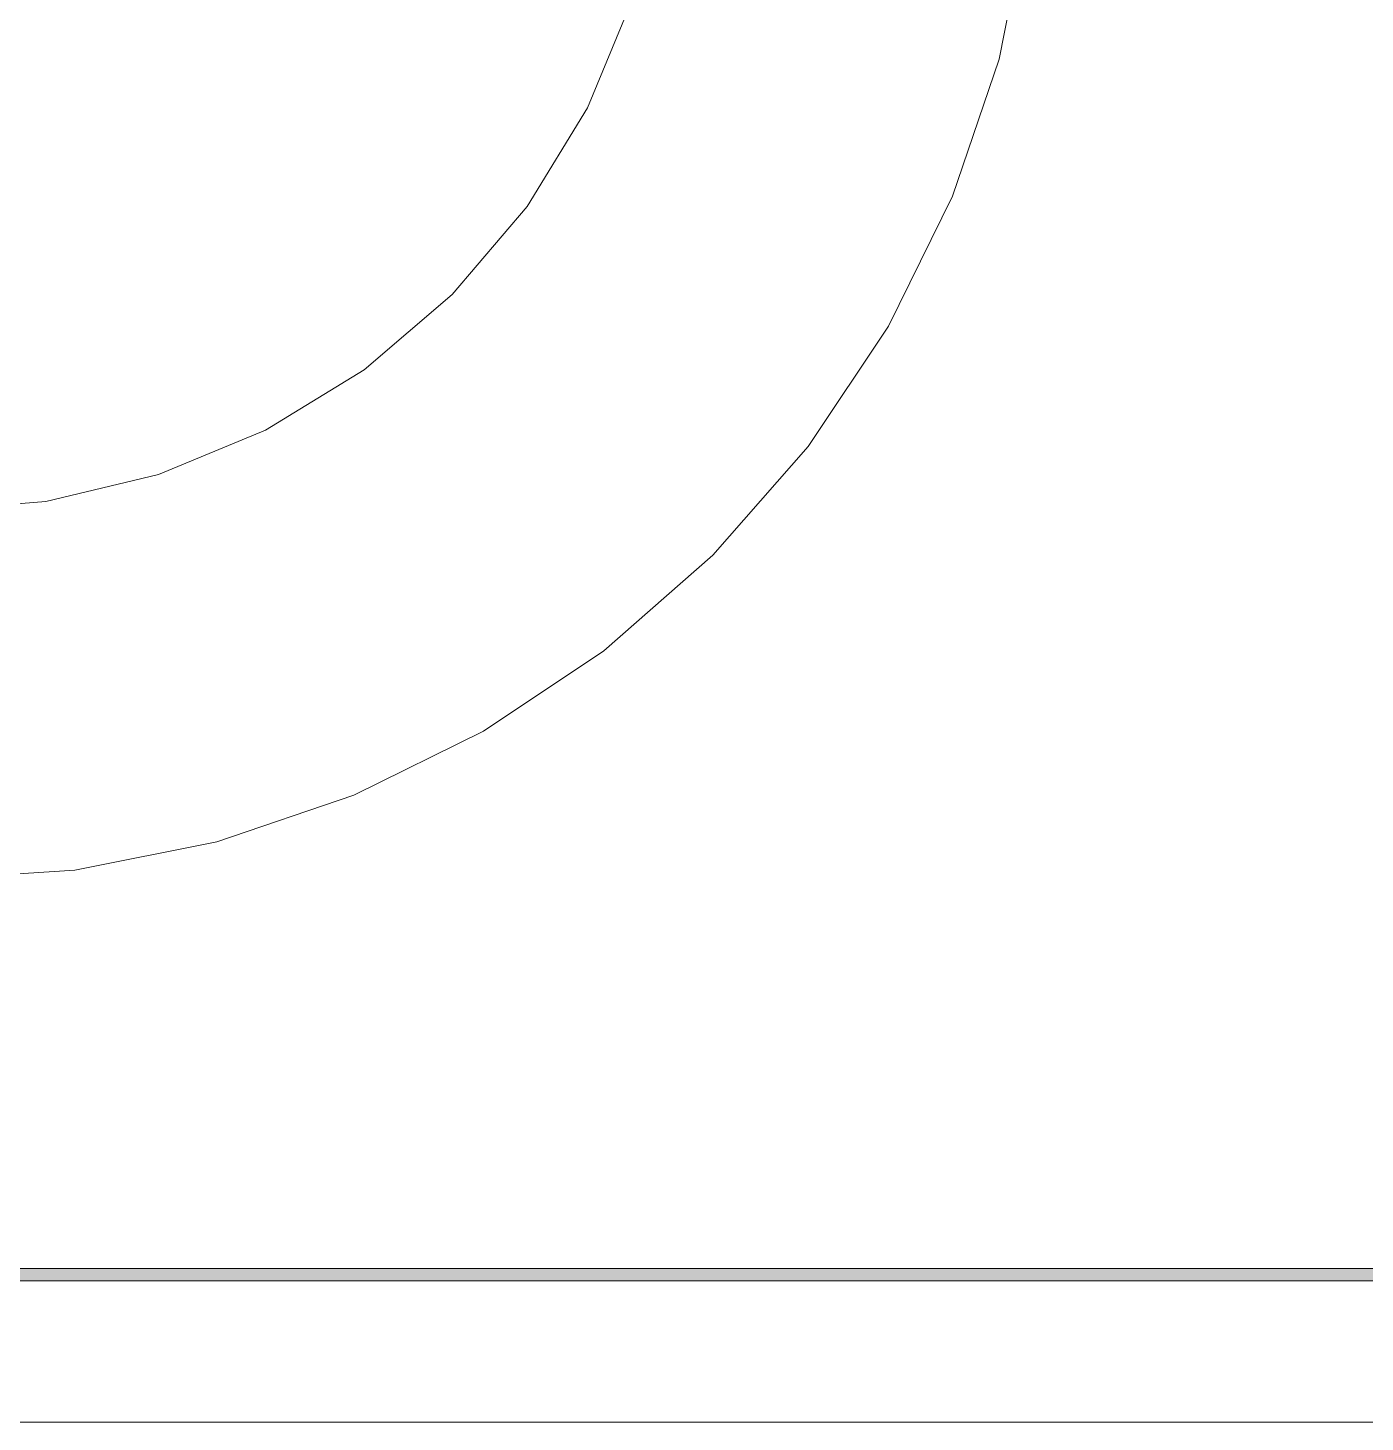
# Model space of a CAD drawing. Header units: millimetres. Extents: x 261 to 114907, y 32 to 1998430.
# Drawn here: x 93142 to 104024, y 1927133 to 1938473 of the extents above; entities that cross this region are included whole.
import ezdxf

# ---------------------------------------------------------------- set-up
doc = ezdxf.new("R2010")
doc.units = ezdxf.units.MM

msp = doc.modelspace()

# ---------------------------------------------------------------- hatches: boundary and pattern name
h = msp.add_hatch(color=0)
h.dxf.hatch_style = 2
h.paths.add_polyline_path([(16914, 1928283), (17014, 1928383), (113657, 1928383), (113757, 1928283)])

# ---------------------------------------------------------------- linework, layer by layer
at = {"color": 0, "lineweight": 0}
for points in [[(114907, 1927133), (114907, 1998430), (13963, 1998430), (13963, 1927133)], [(16914, 1928283), (17014, 1928383), (113657, 1928383), (113757, 1928283)]]:
    msp.add_lwpolyline(points, close=True, dxfattribs=at)
for points in [[(92350, 1934546), (93289, 1934620), (94205, 1934840), (95075, 1935200), (95878, 1935692), (96594, 1936304), (97205, 1937020), (97697, 1937823), (98058, 1938693), (98277, 1939609), (98352, 1940548)], [(92350, 1931546), (93525, 1931623), (94680, 1931853), (95795, 1932231), (96851, 1932752), (97830, 1933406), (98716, 1934183), (99492, 1935068), (100146, 1936047), (100667, 1937103), (101046, 1938218), (101275, 1939373), (101352, 1940548)]]:
    msp.add_lwpolyline(points, dxfattribs=at)

doc.saveas('drawing.dxf')
